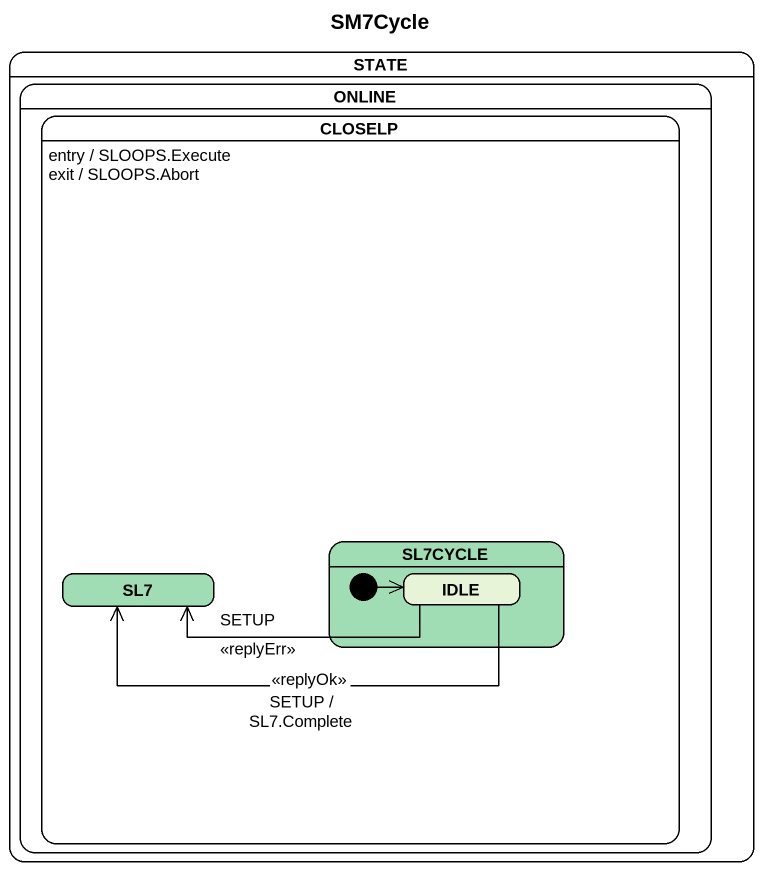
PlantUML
@startuml
title SM7Cycle
hide empty description
state "STATE" as STATE_ {
  state ONLINE {
    state CLOSELP {
      state SL7 #A0DCB4
      state SL7CYCLE #A0DCB4 {
        state IDLE
        [*] -right-> IDLE
      }
    }
    CLOSELP : entry / SLOOPS.Execute
    CLOSELP : exit / SLOOPS.Abort
  }
}
IDLE -left-> SL7 : SETUP\n<<replyErr>>
IDLE -left-> SL7 : SETUP / SL7.Complete\n<<replyOk>>
@enduml
